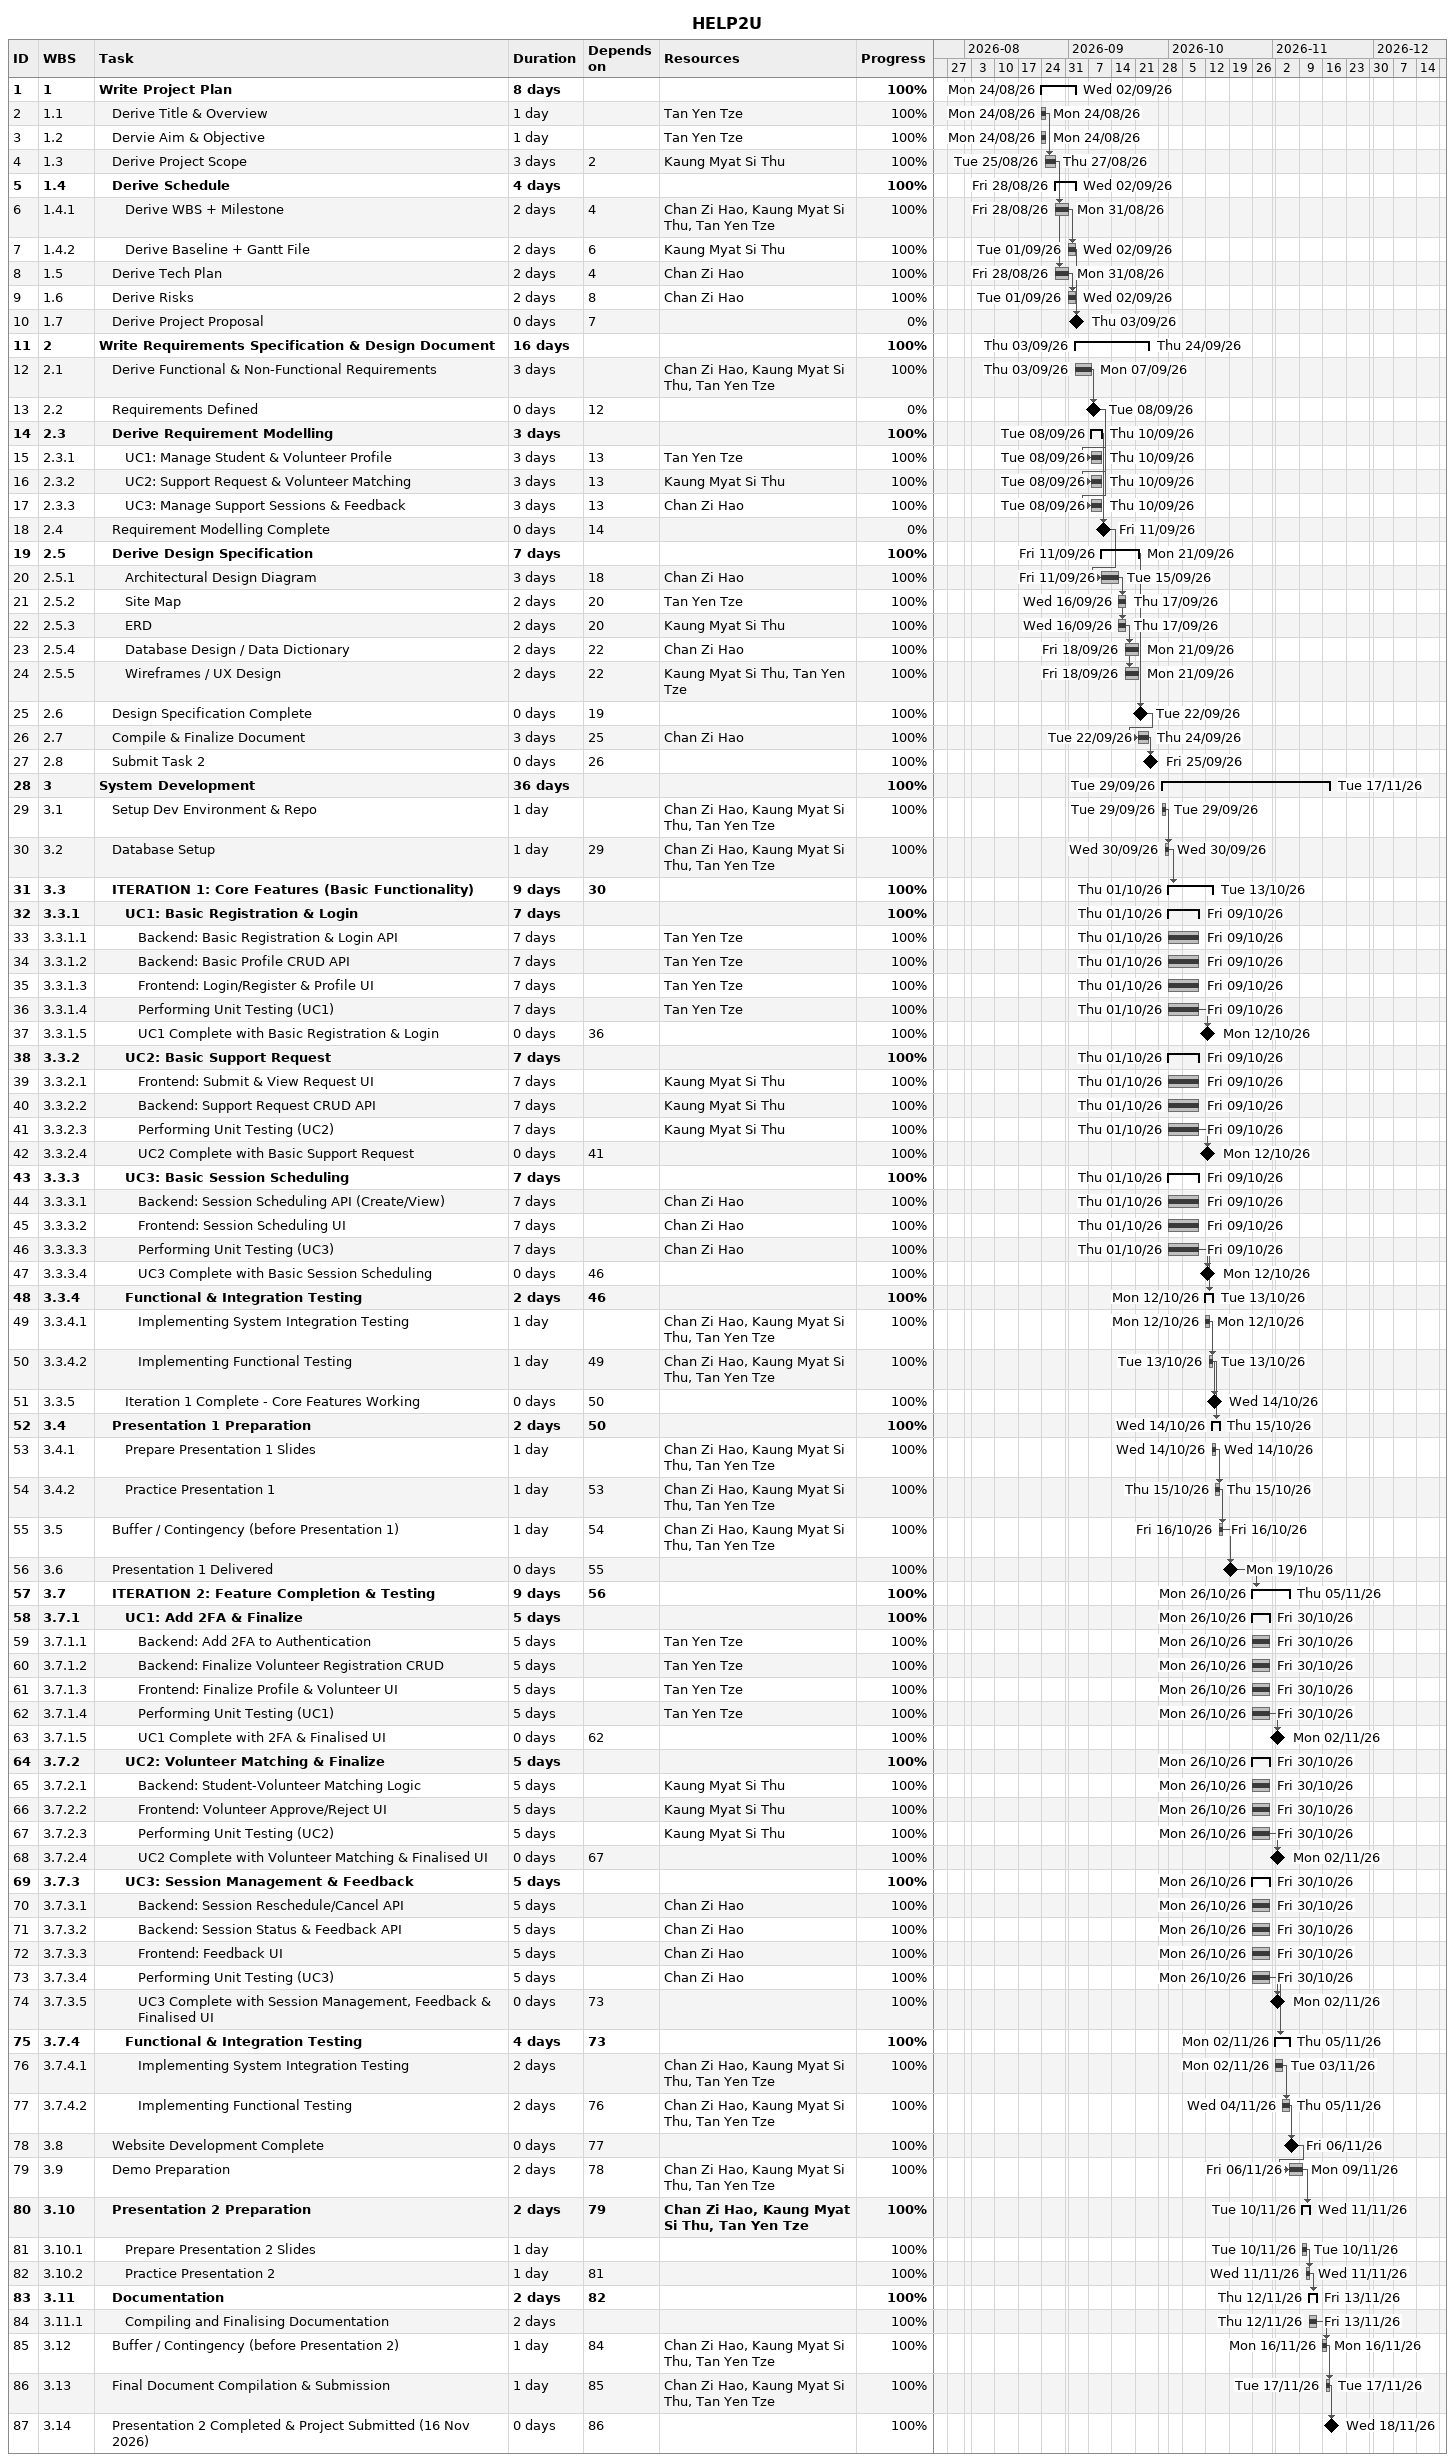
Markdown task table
HELP2U

| ID | WBS | Task | Duration | Start | Finish | Predecessors | Resources | % complete |
|---|---|---|---|---|---|---|---|---|
| 1 | 1 | **Write Project Plan** | 8d | 2026-08-24 | 2026-09-02 |  |  | 100 |
| 2 | 1.1 | Derive Title & Overview | 1d | 2026-08-24 | 2026-08-24 |  | Tan Yen Tze | 100 |
| 3 | 1.2 | Dervie Aim & Objective | 1d | 2026-08-24 | 2026-08-24 |  | Tan Yen Tze | 100 |
| 4 | 1.3 | Derive Project Scope | 3d | 2026-08-25 | 2026-08-27 | 2 | Kaung Myat Si Thu | 100 |
| 5 | 1.4 | **Derive Schedule** | 4d | 2026-08-28 | 2026-09-02 |  |  | 100 |
| 6 | 1.4.1 | Derive WBS + Milestone | 2d | 2026-08-28 | 2026-08-31 | 4 | Chan Zi Hao, Kaung Myat Si Thu, Tan Yen Tze | 100 |
| 7 | 1.4.2 | Derive Baseline + Gantt File | 2d | 2026-09-01 | 2026-09-02 | 6 | Kaung Myat Si Thu | 100 |
| 8 | 1.5 | Derive Tech Plan | 2d | 2026-08-28 | 2026-08-31 | 4 | Chan Zi Hao | 100 |
| 9 | 1.6 | Derive Risks | 2d | 2026-09-01 | 2026-09-02 | 8 | Chan Zi Hao | 100 |
| 10 | 1.7 | Derive Project Proposal | 0d | 2026-09-03 | 2026-09-03 | 7 |  | 0 |
| 11 | 2 | **Write Requirements Specification & Design Document** | 16d | 2026-09-03 | 2026-09-24 |  |  | 100 |
| 12 | 2.1 | Derive Functional & Non-Functional Requirements | 3d | 2026-09-03 | 2026-09-07 |  | Chan Zi Hao, Kaung Myat Si Thu, Tan Yen Tze | 100 |
| 13 | 2.2 | Requirements Defined | 0d | 2026-09-08 | 2026-09-08 | 12 |  | 0 |
| 14 | 2.3 | **Derive Requirement Modelling** | 3d | 2026-09-08 | 2026-09-10 |  |  | 100 |
| 15 | 2.3.1 | UC1: Manage Student & Volunteer Profile | 3d | 2026-09-08 | 2026-09-10 | 13 | Tan Yen Tze | 100 |
| 16 | 2.3.2 | UC2: Support Request & Volunteer Matching | 3d | 2026-09-08 | 2026-09-10 | 13 | Kaung Myat Si Thu | 100 |
| 17 | 2.3.3 | UC3: Manage Support Sessions & Feedback | 3d | 2026-09-08 | 2026-09-10 | 13 | Chan Zi Hao | 100 |
| 18 | 2.4 | Requirement Modelling Complete | 0d | 2026-09-11 | 2026-09-11 | 14 |  | 0 |
| 19 | 2.5 | **Derive Design Specification** | 7d | 2026-09-11 | 2026-09-21 |  |  | 100 |
| 20 | 2.5.1 | Architectural Design Diagram | 3d | 2026-09-11 | 2026-09-15 | 18 | Chan Zi Hao | 100 |
| 21 | 2.5.2 | Site Map | 2d | 2026-09-16 | 2026-09-17 | 20 | Tan Yen Tze | 100 |
| 22 | 2.5.3 | ERD | 2d | 2026-09-16 | 2026-09-17 | 20 | Kaung Myat Si Thu | 100 |
| 23 | 2.5.4 | Database Design / Data Dictionary | 2d | 2026-09-18 | 2026-09-21 | 22 | Chan Zi Hao | 100 |
| 24 | 2.5.5 | Wireframes / UX Design | 2d | 2026-09-18 | 2026-09-21 | 22 | Kaung Myat Si Thu, Tan Yen Tze | 100 |
| 25 | 2.6 | Design Specification Complete | 0d | 2026-09-22 | 2026-09-22 | 19 |  | 100 |
| 26 | 2.7 | Compile & Finalize Document | 3d | 2026-09-22 | 2026-09-24 | 25 | Chan Zi Hao | 100 |
| 27 | 2.8 | Submit Task 2 | 0d | 2026-09-25 | 2026-09-25 | 26 |  | 100 |
| 28 | 3 | **System Development** | 36d | 2026-09-29 | 2026-11-17 |  |  | 100 |
| 29 | 3.1 | Setup Dev Environment & Repo | 1d | 2026-09-29 | 2026-09-29 |  | Chan Zi Hao, Kaung Myat Si Thu, Tan Yen Tze | 100 |
| 30 | 3.2 | Database Setup | 1d | 2026-09-30 | 2026-09-30 | 29 | Chan Zi Hao, Kaung Myat Si Thu, Tan Yen Tze | 100 |
| 31 | 3.3 | **ITERATION 1: Core Features (Basic Functionality)** | 9d | 2026-10-01 | 2026-10-13 | 30 |  | 100 |
| 32 | 3.3.1 | **UC1: Basic Registration & Login** | 7d | 2026-10-01 | 2026-10-09 |  |  | 100 |
| 33 | 3.3.1.1 | Backend: Basic Registration & Login API | 7d | 2026-10-01 | 2026-10-09 |  | Tan Yen Tze | 100 |
| 34 | 3.3.1.2 | Backend: Basic Profile CRUD API | 7d | 2026-10-01 | 2026-10-09 |  | Tan Yen Tze | 100 |
| 35 | 3.3.1.3 | Frontend: Login/Register & Profile UI | 7d | 2026-10-01 | 2026-10-09 |  | Tan Yen Tze | 100 |
| 36 | 3.3.1.4 | Performing Unit Testing (UC1) | 7d | 2026-10-01 | 2026-10-09 |  | Tan Yen Tze | 100 |
| 37 | 3.3.1.5 | UC1 Complete with Basic Registration & Login | 0d | 2026-10-12 | 2026-10-12 | 36 |  | 100 |
| 38 | 3.3.2 | **UC2: Basic Support Request** | 7d | 2026-10-01 | 2026-10-09 |  |  | 100 |
| 39 | 3.3.2.1 | Frontend: Submit & View Request UI | 7d | 2026-10-01 | 2026-10-09 |  | Kaung Myat Si Thu | 100 |
| 40 | 3.3.2.2 | Backend: Support Request CRUD API | 7d | 2026-10-01 | 2026-10-09 |  | Kaung Myat Si Thu | 100 |
| 41 | 3.3.2.3 | Performing Unit Testing (UC2) | 7d | 2026-10-01 | 2026-10-09 |  | Kaung Myat Si Thu | 100 |
| 42 | 3.3.2.4 | UC2 Complete with Basic Support Request | 0d | 2026-10-12 | 2026-10-12 | 41 |  | 100 |
| 43 | 3.3.3 | **UC3: Basic Session Scheduling** | 7d | 2026-10-01 | 2026-10-09 |  |  | 100 |
| 44 | 3.3.3.1 | Backend: Session Scheduling API (Create/View) | 7d | 2026-10-01 | 2026-10-09 |  | Chan Zi Hao | 100 |
| 45 | 3.3.3.2 | Frontend: Session Scheduling UI | 7d | 2026-10-01 | 2026-10-09 |  | Chan Zi Hao | 100 |
| 46 | 3.3.3.3 | Performing Unit Testing (UC3) | 7d | 2026-10-01 | 2026-10-09 |  | Chan Zi Hao | 100 |
| 47 | 3.3.3.4 | UC3 Complete with Basic Session Scheduling | 0d | 2026-10-12 | 2026-10-12 | 46 |  | 100 |
| 48 | 3.3.4 | **Functional & Integration Testing** | 2d | 2026-10-12 | 2026-10-13 | 46 |  | 100 |
| 49 | 3.3.4.1 | Implementing System Integration Testing | 1d | 2026-10-12 | 2026-10-12 |  | Chan Zi Hao, Kaung Myat Si Thu, Tan Yen Tze | 100 |
| 50 | 3.3.4.2 | Implementing Functional Testing | 1d | 2026-10-13 | 2026-10-13 | 49 | Chan Zi Hao, Kaung Myat Si Thu, Tan Yen Tze | 100 |
| 51 | 3.3.5 | Iteration 1 Complete - Core Features Working | 0d | 2026-10-14 | 2026-10-14 | 50 |  | 100 |
| 52 | 3.4 | **Presentation 1 Preparation** | 2d | 2026-10-14 | 2026-10-15 | 50 |  | 100 |
| 53 | 3.4.1 | Prepare Presentation 1 Slides | 1d | 2026-10-14 | 2026-10-14 |  | Chan Zi Hao, Kaung Myat Si Thu, Tan Yen Tze | 100 |
| 54 | 3.4.2 | Practice Presentation 1 | 1d | 2026-10-15 | 2026-10-15 | 53 | Chan Zi Hao, Kaung Myat Si Thu, Tan Yen Tze | 100 |
| 55 | 3.5 | Buffer / Contingency (before Presentation 1) | 1d | 2026-10-16 | 2026-10-16 | 54 | Chan Zi Hao, Kaung Myat Si Thu, Tan Yen Tze | 100 |
| 56 | 3.6 | Presentation 1 Delivered | 0d | 2026-10-19 | 2026-10-19 | 55 |  | 100 |
| 57 | 3.7 | **ITERATION 2: Feature Completion & Testing** | 9d | 2026-10-26 | 2026-11-05 | 56 |  | 100 |
| 58 | 3.7.1 | **UC1: Add 2FA & Finalize** | 5d | 2026-10-26 | 2026-10-30 |  |  | 100 |
| 59 | 3.7.1.1 | Backend: Add 2FA to Authentication | 5d | 2026-10-26 | 2026-10-30 |  | Tan Yen Tze | 100 |
| 60 | 3.7.1.2 | Backend: Finalize Volunteer Registration CRUD | 5d | 2026-10-26 | 2026-10-30 |  | Tan Yen Tze | 100 |
| 61 | 3.7.1.3 | Frontend: Finalize Profile & Volunteer UI | 5d | 2026-10-26 | 2026-10-30 |  | Tan Yen Tze | 100 |
| 62 | 3.7.1.4 | Performing Unit Testing (UC1) | 5d | 2026-10-26 | 2026-10-30 |  | Tan Yen Tze | 100 |
| 63 | 3.7.1.5 | UC1 Complete with 2FA & Finalised UI | 0d | 2026-11-02 | 2026-11-02 | 62 |  | 100 |
| 64 | 3.7.2 | **UC2: Volunteer Matching & Finalize** | 5d | 2026-10-26 | 2026-10-30 |  |  | 100 |
| 65 | 3.7.2.1 | Backend: Student-Volunteer Matching Logic | 5d | 2026-10-26 | 2026-10-30 |  | Kaung Myat Si Thu | 100 |
| 66 | 3.7.2.2 | Frontend: Volunteer Approve/Reject UI | 5d | 2026-10-26 | 2026-10-30 |  | Kaung Myat Si Thu | 100 |
| 67 | 3.7.2.3 | Performing Unit Testing (UC2) | 5d | 2026-10-26 | 2026-10-30 |  | Kaung Myat Si Thu | 100 |
| 68 | 3.7.2.4 | UC2 Complete with Volunteer Matching & Finalised UI | 0d | 2026-11-02 | 2026-11-02 | 67 |  | 100 |
| 69 | 3.7.3 | **UC3: Session Management & Feedback** | 5d | 2026-10-26 | 2026-10-30 |  |  | 100 |
| 70 | 3.7.3.1 | Backend: Session Reschedule/Cancel API | 5d | 2026-10-26 | 2026-10-30 |  | Chan Zi Hao | 100 |
| 71 | 3.7.3.2 | Backend: Session Status & Feedback API | 5d | 2026-10-26 | 2026-10-30 |  | Chan Zi Hao | 100 |
| 72 | 3.7.3.3 | Frontend: Feedback UI | 5d | 2026-10-26 | 2026-10-30 |  | Chan Zi Hao | 100 |
| 73 | 3.7.3.4 | Performing Unit Testing (UC3) | 5d | 2026-10-26 | 2026-10-30 |  | Chan Zi Hao | 100 |
| 74 | 3.7.3.5 | UC3 Complete with Session Management, Feedback & Finalised UI | 0d | 2026-11-02 | 2026-11-02 | 73 |  | 100 |
| 75 | 3.7.4 | **Functional & Integration Testing** | 4d | 2026-11-02 | 2026-11-05 | 73 |  | 100 |
| 76 | 3.7.4.1 | Implementing System Integration Testing | 2d | 2026-11-02 | 2026-11-03 |  | Chan Zi Hao, Kaung Myat Si Thu, Tan Yen Tze | 100 |
| 77 | 3.7.4.2 | Implementing Functional Testing | 2d | 2026-11-04 | 2026-11-05 | 76 | Chan Zi Hao, Kaung Myat Si Thu, Tan Yen Tze | 100 |
| 78 | 3.8 | Website Development Complete | 0d | 2026-11-06 | 2026-11-06 | 77 |  | 100 |
| 79 | 3.9 | Demo Preparation | 2d | 2026-11-06 | 2026-11-09 | 78 | Chan Zi Hao, Kaung Myat Si Thu, Tan Yen Tze | 100 |
| 80 | 3.10 | **Presentation 2 Preparation** | 2d | 2026-11-10 | 2026-11-11 | 79 | Chan Zi Hao, Kaung Myat Si Thu, Tan Yen Tze | 100 |
| 81 | 3.10.1 | Prepare Presentation 2 Slides | 1d | 2026-11-10 | 2026-11-10 |  |  | 100 |
| 82 | 3.10.2 | Practice Presentation 2 | 1d | 2026-11-11 | 2026-11-11 | 81 |  | 100 |
| 83 | 3.11 | **Documentation** | 2d | 2026-11-12 | 2026-11-13 | 82 |  | 100 |
| 84 | 3.11.1 | Compiling and Finalising Documentation | 2d | 2026-11-12 | 2026-11-13 |  |  | 100 |
| 85 | 3.12 | Buffer / Contingency (before Presentation 2) | 1d | 2026-11-16 | 2026-11-16 | 84 | Chan Zi Hao, Kaung Myat Si Thu, Tan Yen Tze | 100 |
| 86 | 3.13 | Final Document Compilation & Submission | 1d | 2026-11-17 | 2026-11-17 | 85 | Chan Zi Hao, Kaung Myat Si Thu, Tan Yen Tze | 100 |
| 87 | 3.14 | Presentation 2 Completed & Project Submitted (16 Nov 2026) | 0d | 2026-11-18 | 2026-11-18 | 86 |  | 100 |
